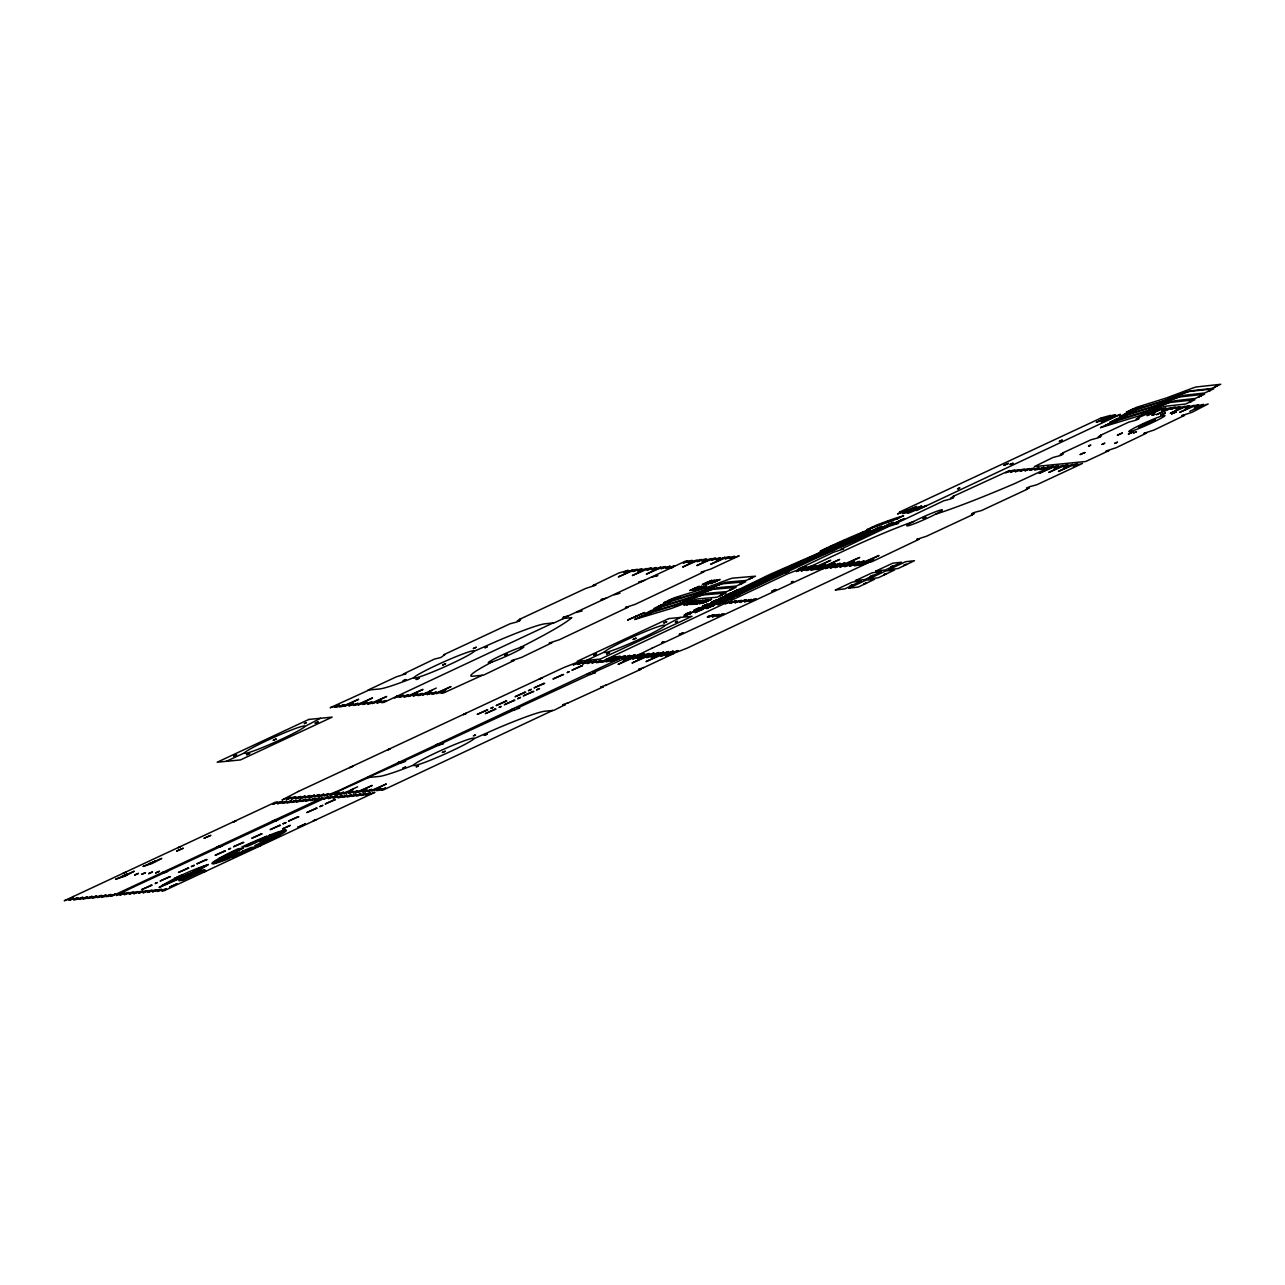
<?xml version="1.0" encoding="UTF-8"?>
<svg xmlns="http://www.w3.org/2000/svg" width="1285" height="1285" viewBox="0 0 1285 1285"><rect width="100%" height="100%" fill="white"/><g stroke="black" fill="none" stroke-linecap="round" stroke-linejoin="round"><path stroke-width="1.5" d="M304.834 726.459L304.127 725.977A33.137 2.425 -24.1 0 0 294.426 728.868L290.603 730.33A33.137 2.425 -24.1 0 0 277.191 735.903L272.436 738.024A33.137 2.425 -24.1 0 0 245.837 753.299A33.137 2.425 -24.1 0 0 290.362 734.972L294.217 733.012A33.137 2.425 -24.1 0 0 304.834 726.491L320.495 718.283M474.277 651.19L474.293 650.788A33.137 2.425 -24.1 0 0 463.869 653.599L460.046 655.061A33.137 2.425 -24.1 0 0 446.618 660.635L441.879 662.739A33.137 2.425 -24.1 0 0 415.264 678.03A33.137 2.425 -24.1 0 0 459.789 659.703L463.66 657.743A33.137 2.425 -24.1 0 0 474.277 651.222L497.118 641.087A68.731 5.028 -24.1 0 1 544.872 623.803L554.204 622.872L563.681 618.438M473.94 738.666L473.956 738.265A33.137 2.425 -24.1 0 0 463.532 741.076L459.709 742.537A33.137 2.425 -24.1 0 0 446.28 748.111L441.542 750.215A33.137 2.425 -24.1 0 0 414.926 765.507A33.137 2.425 -24.1 0 0 459.468 747.179L463.323 745.22A33.137 2.425 -24.1 0 0 473.94 738.698L496.781 728.563A68.731 5.028 -24.1 0 1 544.535 711.264L553.867 710.348L565.448 704.517L563.553 705.047M664.73 625.602L664.04 625.12A33.137 2.425 -24.1 0 0 654.338 628.028L650.499 629.473A33.137 2.425 -24.1 0 0 637.087 635.047L632.332 637.167A33.137 2.425 -24.1 0 0 605.733 652.443A33.137 2.425 -24.1 0 0 650.258 634.115L654.113 632.156A33.137 2.425 -24.1 0 0 664.73 625.634L680.408 617.426M755.018 582.972L750.344 585.028L755.018 582.972M507.447 654.129L504.652 655.398L507.479 654.145M633.152 639.448L635.963 638.179M635.979 638.195L633.28 639.448M710.043 615.756L707.264 617.009L710.091 615.772M714.926 615.29L712.083 616.527L713.384 616.093M1102.032 444.401L1104.843 443.148L1102.048 444.433M235.846 820.922L233.131 822.159L235.846 820.89M723.102 597.316L723.808 596.85L722.09 597.413M913.571 521.517L911.515 522.593A19.484 1.43 -24.1 0 0 907.114 525.918L907.869 525.822A19.484 1.43 -24.1 0 0 933.263 515.365L937.632 513.117A19.484 1.43 -24.1 0 0 937.664 510.98A19.484 1.43 -24.1 0 0 913.571 521.517A72.924 5.333 -24.1 0 0 847.843 549.064L806.595 568.323L815.991 565.705L811.413 567.841L813.823 567.601L830.704 560.292L816.232 567.36L825.629 564.741L821.051 566.878L823.46 566.637L839.603 559.409L825.869 566.412L832.873 564.019L835.282 563.778L830.688 565.93L840.101 563.312L835.507 565.448L837.932 565.207L844.92 562.83L840.342 564.966L842.751 564.725L859.729 557.417L845.161 564.484L854.557 561.866L849.979 564.003L852.389 563.762L859.376 561.384L854.798 563.521L857.207 563.296L864.211 560.902L859.617 563.055L862.026 562.814L879.02 555.489L864.436 562.573L873.848 559.955L869.27 562.091L871.632 561.85L919.417 539.122L916.687 539.395L926.646 536.182L972.472 514.787L971.315 514.899L974.432 513.438L971.733 513.711L974.672 512.346L981.644 510.498L1027.486 489.103L1026.313 489.216L1029.43 487.77L1026.715 488.043L1029.638 486.662L1036.658 484.83L1082.5 463.435L1073.12 466.037L1077.713 463.901L1075.304 464.142L1058.406 471.45L1072.895 464.383L1063.482 467.001L1068.076 464.865L1065.65 465.106L1048.769 472.414L1063.241 465.347L1053.845 467.965L1058.422 465.829L1056.013 466.053L1039.131 473.362L1053.604 466.294L1051.194 466.535L1014.524 483.658A134.138 9.83 -24.1 0 1 935.576 514.193M780.075 572.516L695.024 612.688L775.674 573.19A14.89 1.092 -24.1 0 1 782.854 569.833L882.008 526.352L800.025 563.055A33.908 2.49 -24.1 0 0 786.725 569.207L781.633 571.729M686.335 613.861L684.182 615.001L686.286 614.246M688.648 613.202L690.8 612.062L688.712 612.816M703.843 605.701L702.702 606.44L704.357 605.845M706.156 605.026L706.702 604.464M712.645 601.733C708.613 604.271 722.25 597.67 714.444 600.914M714.958 601.075L715.488 600.497M734.699 591.228L732.546 592.369L734.651 591.614M722.604 597.573L724.756 596.433L722.652 597.188M737.012 590.57L739.164 589.429L737.076 590.184M711.055 582.137L707.874 583.968L720.098 579.423L710.669 583.679L713.85 581.832M711.28 581.944L714.476 580.097L705.031 584.354L717.303 579.728L714.123 581.559M700.55 588.161L697.37 590.008L706.798 585.751L694.816 590.265L704.244 586.024L701.064 587.855M692.599 602.649L695.795 600.818L686.351 605.074L698.43 600.545L695.233 602.376M692.181 602.954C681.452 608.753 708.517 596.288 697.787 602.119M694.735 602.697L691.539 604.528L703.329 600.191L693.884 604.448L697.08 602.601M705.61 601.38L708.806 599.533L699.361 603.789L711.601 599.244L702.156 603.484L705.353 601.653M125.416 875.342L126.54 874.507M685.885 613.989L689.868 612.479L688.085 613.475M696.454 609.09L694.671 610.086L696.406 609.524M704.421 605.428C696.149 609.508 713.095 602.167 706.204 604.641M713.223 601.46L710.493 602.874L712.597 602.119M719.825 598.36L721.495 597.589M727.631 594.457L725.848 595.437L727.005 595.116M734.249 591.357L735.277 590.955M720.869 597.959L718.235 599.404L720.242 598.617M728.788 594.329L729.912 593.493M723.07 597.429L720.548 598.585M736.45 590.843L737.478 590.425M369.084 689.997L330.181 707.73L339.433 705.128L334.855 707.264L337.184 707.023L344.091 704.662L339.513 706.798L341.842 706.573L358.692 699.265L344.171 706.332L351.094 703.971L353.423 703.73L348.845 705.867L358.097 703.264L353.504 705.401L355.849 705.176L372.538 697.948L358.178 704.951L365.085 702.574L367.43 702.333L362.836 704.485L372.088 701.883L367.51 704.019L369.839 703.778L386.689 696.486L372.168 703.554L379.091 701.176L381.42 700.951L376.842 703.088L386.094 700.486L381.5 702.622L383.829 702.397L553.032 622.984M226.385 761.314L244.503 752.865M482.373 675.251L443.47 692.984L441.14 693.209L445.718 691.073L436.466 693.675L450.987 686.608L434.137 693.916L431.808 694.141L436.386 692.005L427.134 694.607L431.712 692.47L429.383 692.695L422.476 695.073L426.267 693.017M586.297 660.458L604.4 652.009M862.813 532.456L861.592 533.098L863.183 532.295M863.183 532.536L864.403 531.845L863.552 532.135M897.364 518.578C893.589 520.602 901.556 516.602 897.733 518.658M368.747 777.473L329.843 795.206L339.095 792.604L334.518 794.74L336.847 794.499L343.77 792.138L339.176 794.275L341.505 794.034L353.134 789.183M552.711 710.46L383.508 789.873L381.163 790.098L385.757 787.962L378.834 790.323L376.505 790.564L381.083 788.428L371.831 791.03L386.351 783.962L369.502 791.255L367.173 791.496L371.75 789.343L364.844 791.721L362.515 791.962L367.092 789.809L357.84 792.411L372.2 785.424L355.511 792.652L353.182 792.877L357.76 790.741L348.508 793.343L353.102 791.207L350.757 791.432L343.85 793.809L347.641 791.753M792.074 581.768C789.215 583.326 795.303 580.242 792.315 581.864M1209.137 390.769C1205.266 392.792 1213.297 388.841 1209.346 390.913M1190.135 401.771C1186.167 403.875 1194.327 399.812 1190.344 401.916M877.302 528.312C873.382 530.368 881.494 526.368 877.478 528.488M811.895 568.998C807.976 571.038 816.087 567.054 812.056 569.159M486.067 647.174C481.891 649.327 490.292 645.231 486.035 647.431M712.597 581.703C708.18 584.016 717.094 579.599 712.565 581.993M958.755 488.3C954.482 490.501 963.011 486.34 958.722 488.557M735.036 590.971L736.755 590.217M686.672 613.62L688.391 612.849M704.18 605.444L705.899 604.689M712.982 601.476L715.488 600.4M735.823 591.212L736.674 590.811M688.31 613.443L686.592 614.214M697 609.347L700.357 607.564L697.691 608.56M704.967 605.669L705.818 605.283M714.621 601.316L712.902 602.087M721.415 598.216L722.266 597.814M491.994 707.601C487.706 709.818 496.251 705.642 491.962 707.874M124.806 875.711C134.009 871.391 119.103 877.382 124.195 875.888M1089.648 445.461C1085.488 447.63 1093.872 443.518 1089.616 445.734M1146.718 423.488C1142.542 425.656 1150.942 421.544 1146.686 423.761M417.175 766.294C421.753 764.527 412.919 768.157 417.448 766.422M721.415 594.987C725.864 593.268 717.126 596.866 721.576 595.164M693.723 602.537C698.157 600.866 689.322 604.432 693.691 602.81M696.277 602.263C700.759 600.593 691.812 604.207 696.245 602.537M305.348 723.053C309.54 721.495 301.22 724.836 305.316 723.327M887.453 521.598C891.597 520.072 883.229 523.413 887.373 521.887M838.527 542.913C842.591 541.419 834.479 544.631 838.43 543.202M735.887 590.682L737.558 589.895M734.956 591.582L735.823 591.116M721.479 597.686L722.347 597.22M727.31 595.067L731.518 592.931L728.852 593.911M697.932 608.367L693.739 610.503L695.827 609.749M705.031 605.139L706.686 604.368M696.149 609.716L699.409 607.998L698.253 608.319M676.536 621.587C680.713 620.029 672.344 623.386 676.488 621.844M802.354 569.898C806.546 568.339 798.21 571.697 802.322 570.171M568.243 672.023C572.419 670.449 564.099 673.806 568.195 672.28M500.154 706.798C504.346 705.224 496.01 708.581 500.122 707.055M179.45 847.072C183.61 845.498 175.226 848.903 179.418 847.329M124.806 875.631L121.529 876.868L126.524 874.41M474.454 735.261C478.646 733.703 470.31 737.044 474.422 735.518M229.613 848.678C233.758 847.12 225.453 850.493 229.581 848.951M156.256 882.923C160.448 881.365 152.112 884.706 156.224 883.181M678.705 597.188C682.769 595.678 674.561 598.971 678.56 597.493M668.875 602.793C672.954 601.3 664.747 604.576 668.746 603.099M1136.904 408.004C1141.016 406.478 1132.76 409.754 1136.791 408.293M664.538 604.191C668.618 602.697 660.313 605.974 664.377 604.496M650.692 611.066C654.707 609.588 646.516 612.865 650.499 611.387M654.916 609.733C658.964 608.239 650.74 611.532 654.756 610.054M690.029 613.845C686.013 615.306 694.237 612.046 690.206 613.507M388.937 749.524C385.275 750.809 393.017 747.806 389.194 749.171M713.625 615.74L714.878 615.274M729.896 593.397L724.901 595.854L727.567 594.875M734.169 591.903L735.213 591.373M719.761 598.906L720.805 598.392M685.804 614.535L686.849 614.021M696.615 596.85L681.227 602.842L644.395 614.005L654.611 609.026L683.732 600.047L709.657 590.345M698.157 596.272L702.252 594.81A33.908 2.49 -24.1 0 1 708.308 593.204L726.716 591.598L736.048 587.357L713.352 589.285A14.89 1.092 -24.1 0 0 709.673 590.345M719.279 584.803L693.37 594.489L664.249 603.468L654.033 608.447L690.848 597.284L711.89 589.269A33.908 2.49 -24.1 0 1 717.929 587.647L736.353 586.04L745.669 581.8L722.973 583.727A14.89 1.092 -24.1 0 0 719.311 584.787M520.056 647.576L518.16 648.25A19.484 1.43 -24.1 0 0 494.002 658.98A19.484 1.43 -24.1 0 0 492.075 661.952A72.924 5.333 -24.1 0 0 473.041 676.183L483.546 675.139L514.064 660.458L511.334 660.731L521.437 657.454L551.956 642.773L549.225 643.046L559.328 639.753L628.14 607.211L625.409 607.484L635.111 604.384L703.923 571.841L701.192 572.114L710.894 569.014L739.164 555.811L732.257 558.188L729.912 558.413L734.506 556.276L725.254 558.879L729.832 556.742L727.503 556.967L710.653 564.276L725.174 557.208L718.251 559.569L715.922 559.81L720.5 557.674L711.247 560.276L715.841 558.14L713.512 558.365L696.807 565.593L711.167 558.589L701.915 561.192L706.509 559.055L704.18 559.296L697.257 561.657L701.835 559.521L699.506 559.762L682.656 567.054L697.177 559.987L687.925 562.589L692.503 560.453L690.173 560.678L683.267 563.055L687.844 560.919L685.515 561.143L562.509 618.567L571.841 617.635A134.138 9.83 -24.1 0 1 520.056 647.576L521.582 647.11A19.484 1.43 -24.1 0 1 512.201 653.503L509.519 654.756A19.484 1.43 -24.1 0 1 493.97 661.293L492.075 661.952M1199.74 406.429L1198.921 406.51L1203.499 404.373L1194.263 406.976L1198.841 404.839L1196.512 405.064L1179.662 412.373L1194.167 405.305L1184.931 407.907L1189.508 405.755L1187.179 405.996L1170.298 413.304L1184.85 406.221L1175.598 408.823L1180.176 406.686L1177.847 406.927L1170.924 409.289L1175.518 407.152L1173.173 407.393L1156.355 414.686L1170.844 407.618L1161.592 410.22L1166.186 408.084L1163.841 408.309L1147.007 415.617L1161.512 408.55L1159.182 408.775L1138.205 417.705L1139.377 417.593L1136.101 419.119L1138.831 418.846L1135.908 420.211L1128.728 422.139L1100.313 435.406L1101.486 435.278L1098.209 436.804L1100.94 436.531L1098 437.912L1090.836 439.823L1062.422 453.091L1063.594 452.979L1060.318 454.504L1063.048 454.231L1060.109 455.597L1052.945 457.508L1034.409 466.6L1085.729 461.492L1108.746 450.746L1106.016 451.019L1116.071 447.758L1146.638 433.061L1143.907 433.334L1153.962 430.057L1184.529 415.376L1181.798 415.633L1191.87 412.373L1208.173 403.908L1194.231 408.999M1196.785 408.068L1189.733 411.361M1046.616 468.688L1044.207 468.913L1048.785 466.776L1041.782 469.153L1039.372 469.394L1043.966 467.258L1036.963 469.635L1034.553 469.876L1039.147 467.74L1029.735 470.358L1034.313 468.222L1031.903 468.463L1024.916 470.84L1029.494 468.704L1027.084 468.929L1020.097 471.322L1024.675 469.17L1022.266 469.411L1015.279 471.788L1019.856 469.651L1017.447 469.892L1010.46 472.27L1015.038 470.133L1012.628 470.374L1005.625 472.751L1010.219 470.615L1009.014 470.728L952.844 496.524L954 496.412L950.884 497.857L953.615 497.6L950.675 498.965L943.672 500.813L895.886 523.541L898.601 523.268L888.658 526.481L840.872 549.225L843.603 548.952L833.66 552.164L798.146 569.159L803.944 566.894L806.354 566.653L801.76 568.805L811.172 566.187M672.617 567.585L670.288 567.825L674.866 565.689L667.959 568.05L665.63 568.291L670.208 566.155L660.956 568.757L665.534 566.605L663.205 566.846L646.355 574.138L660.875 567.071L653.953 569.448L651.624 569.673L656.217 567.536L646.965 570.138L651.543 568.002L649.214 568.243L632.365 575.535L646.885 568.468L637.633 571.07L642.211 568.934L639.882 569.159L632.959 571.536L637.553 569.4L635.208 569.624L618.358 576.933L632.879 569.865L625.972 572.227L623.627 572.467L628.22 570.315L618.968 572.933L593.124 585.414L595.854 585.141L585.815 588.401L519.493 619.354L520.666 619.241L517.341 620.784L520.072 620.526L517.132 621.892L510.016 623.787L443.711 654.74L444.883 654.611L440.964 657.454L434.234 659.157L403.265 674.047L405.996 673.774L396.342 676.842L367.928 690.109L378.416 689.065A79.509 5.831 -24.1 0 0 387.909 686.961L390.817 686.062A79.509 5.831 -24.1 0 0 413.931 677.597M655.141 575.744L657.872 575.487L652.202 577.126M644.508 580.29L638.838 581.928L641.568 581.655M822.946 568.837L820.537 569.062L825.115 566.926L818.127 569.303L815.718 569.544L820.296 567.408L813.309 569.785L810.883 570.026L815.477 567.89L806.064 570.508L810.658 568.372L808.249 568.612L801.246 570.99L805.84 568.853L803.414 569.078L796.427 571.472L801.005 569.319L798.595 569.56L787.062 574.074L606.07 659.43L613.073 657.053L615.483 656.812L610.905 658.948L617.892 656.571L620.302 656.33L615.724 658.466L625.12 655.848L620.543 658L622.952 657.759L629.939 655.382L625.361 657.518L627.771 657.277L634.774 654.9L630.18 657.037L632.589 656.796L639.593 654.418M617.25 593.445L619.98 593.172L614.31 594.81M606.6 597.975L600.946 599.613L603.677 599.34M579.358 611.13L582.089 610.857L576.419 612.495M568.709 615.66L563.055 617.314L565.785 617.041M436.241 688.085L429.174 691.378M594.698 672.344L592.803 672.89L625.554 658.032L627.883 657.791L623.305 659.944L632.541 657.326L618.037 664.393L634.886 657.101L637.215 656.876L632.622 659.012L639.544 656.635L641.874 656.41L637.296 658.546L646.548 655.944L632.027 663.012L648.877 655.703L651.206 655.478L646.628 657.615L655.88 655.013L651.286 657.149L653.631 656.924L660.538 654.547L646.018 661.614L662.867 654.322L665.212 654.081L660.618 656.233L669.87 653.615L665.293 655.768L667.622 655.527L674.545 653.165L643.239 667.863M643.737 667.461L638.5 669.405L639.834 669.276M594.2 672.746L595.517 672.617L590.297 674.561M590.795 674.159L517.004 708.26L518.899 707.73M431.76 690.447L420.131 695.297L417.802 695.538L422.396 693.402L413.144 696.004L417.721 693.868L415.392 694.093L408.469 696.47L422.99 689.402L406.14 696.695L403.811 696.92L408.389 694.783L399.137 697.386L403.731 695.249L401.386 695.49L394.479 697.851L399.057 695.715L396.728 695.94M639.336 669.678L641.231 669.132L605.347 685.548M605.829 685.146L600.609 687.089L601.942 686.961M601.444 687.363L603.34 686.816L567.44 703.232M567.938 702.831L562.718 704.774L564.051 704.646M518.401 708.131L519.734 707.987L514.514 709.946M515.012 709.545L440.835 743.822L442.731 743.276M442.233 743.694L443.55 743.549L438.33 745.509M438.827 745.107L402.928 761.507L404.823 760.977M404.341 761.379L405.658 761.25L400.438 763.194M400.936 762.792L367.59 777.586L378.079 776.542A79.509 5.831 -24.1 0 0 387.572 774.437L390.479 773.522A79.509 5.831 -24.1 0 0 413.609 765.073M357.615 786.822L350.548 790.114M830.753 546.543L833.58 545.29L830.865 546.462M876.466 525.87L879.293 524.617L876.466 525.87M835.379 589.992L844.952 588.851L861.191 581.061L852.357 582.073L835.379 589.992M848.839 588.161L858.428 587.02L874.651 579.23L865.817 580.242L848.839 588.161M855.376 580.627L864.95 579.487L881.189 571.713L872.338 572.725L855.376 580.627M868.772 578.876L878.362 577.736L894.585 569.962L885.751 570.974L868.772 578.876M875.728 571.134L885.301 569.994L901.54 562.204L892.689 563.215L875.728 571.134M888.658 569.64L898.231 568.5L914.47 560.71L905.62 561.722L888.658 569.64M246.8 754.745L249.627 753.508L246.8 754.745M416.244 679.476L419.055 678.239L416.244 679.476M606.713 653.904L609.524 652.651L606.713 653.904M161.974 885.751L178.84 878.314L161.974 885.751M627.674 620.012L644.54 612.576L627.674 620.012M771.996 591.164L775.738 589.526L771.996 591.164M1142.333 413.882L1147.023 411.81L1142.333 413.882M1151.954 408.341L1156.645 406.269L1151.954 408.341M1161.335 402.88L1166.009 400.824L1161.335 402.88M1168.177 398.398L1172.852 396.342L1168.177 398.398M1198.471 396.904L1201.282 395.668L1198.471 396.904M1214.678 386.962L1217.489 385.725L1214.791 386.881M1100.57 427.616L1138.333 416.115L1159.632 407.939A33.908 2.49 -24.1 0 1 1165.88 406.221L1185.605 404.004L1194.905 399.763L1170.587 402.43A14.89 1.092 -24.1 0 0 1166.812 403.554L1140.518 413.465L1110.609 422.829L1100.57 427.616M1110.192 422.074L1147.955 410.558L1169.254 402.398A33.908 2.49 -24.1 0 1 1175.518 400.679L1195.243 398.462L1204.543 394.222L1180.224 396.888A14.89 1.092 -24.1 0 0 1176.434 398.013L1150.139 407.923L1120.231 417.288L1110.192 422.074M1119.572 416.613L1157.335 405.112L1178.634 396.937A33.908 2.49 -24.1 0 1 1184.882 395.218L1204.607 393.001L1213.907 388.761L1189.589 391.443A14.89 1.092 -24.1 0 0 1185.814 392.551L1159.504 402.462L1129.611 411.842L1119.572 416.613M1126.399 412.132L1164.178 400.631L1185.461 392.471A33.908 2.49 -24.1 0 1 1191.725 390.736L1211.45 388.52L1220.75 384.279L1196.431 386.962A14.89 1.092 -24.1 0 0 1192.657 388.086L1166.346 397.997L1136.438 407.361L1126.399 412.132M689.9 590.49L699.265 586.378L689.9 590.49M684.086 605.01L693.45 600.898L684.086 605.01M692.246 590.409L701.61 586.297L692.246 590.409M702.477 584.482L711.842 580.37L702.477 584.482M696.598 604.03L705.963 599.918L696.598 604.03M675.444 606.215L680.118 604.159L675.444 606.215M685.323 600.577L689.997 598.521L685.323 600.577M694.944 595.019L699.618 592.963L694.944 595.019M704.758 589.413L709.432 587.357L704.758 589.413M729.976 590.024L732.787 588.803L729.976 590.024M739.614 584.466L742.409 583.245L739.726 584.386M749.428 578.86L752.239 577.64L749.54 578.78M761.539 581.157L766.229 579.101L761.555 581.141M773.072 577.174L777.762 575.118L773.088 577.174M784.284 573.351L788.974 571.295L784.3 573.351M864.837 532.793L867.632 531.572L864.837 532.793M887.533 525.019L890.328 523.782L887.533 525.019M898.745 521.196L901.54 519.959L898.745 521.196M349.777 767.627L352.588 766.39L349.777 767.627M463.467 714.556L466.262 713.336L463.467 714.556M517.694 698.671L520.505 697.45L517.694 698.671M536.648 689.836L539.443 688.599L536.648 689.836M634.645 619.45L671.348 608.48L692.39 600.464A33.908 2.49 -24.1 0 1 698.43 598.842L716.837 597.236L726.17 592.995L703.473 594.923A14.89 1.092 -24.1 0 0 699.795 595.983L673.854 605.685L644.749 614.664L634.645 619.45M663.96 602.649L700.678 591.678L721.704 583.663A33.908 2.49 -24.1 0 1 727.744 582.041L746.167 580.434L755.484 576.194L732.787 578.121A14.89 1.092 -24.1 0 0 729.125 579.182L703.184 588.883L674.063 597.862L663.96 602.649M683.973 616.302L775.562 573.014A33.908 2.49 -24.1 0 1 788.861 566.862L870.844 530.159L771.691 573.64A14.89 1.092 -24.1 0 0 764.511 576.997L683.973 616.302M706.67 608.512L798.258 565.223A33.908 2.49 -24.1 0 1 811.558 559.071L893.541 522.385L794.387 565.85A14.89 1.092 -24.1 0 0 787.207 569.207L706.67 608.512M717.881 604.689L809.47 561.4A33.908 2.49 -24.1 0 1 822.769 555.265L904.752 518.562L805.599 562.027A14.89 1.092 -24.1 0 0 798.419 565.384L717.881 604.689M820.232 568.709L823.042 567.488L820.232 568.709M164.721 872.611L167.532 871.375L164.721 872.611M1117.436 435.165L1122.287 433.045L1117.436 435.165M180.446 877.623L194.421 871.551L180.446 877.623M192.911 871.262L206.901 865.174L192.911 871.262M214.82 861.657L228.81 855.569L214.82 861.657M220.233 861.111L234.223 855.039L220.233 861.111M225.405 855.36L239.395 849.273L225.405 855.36M237.87 854.204L251.844 848.116L237.87 854.204M246.768 845.45L260.759 839.362L246.768 845.45M259.795 843.972L273.785 837.884L259.795 843.972M264.951 838.302L278.925 832.214L264.951 838.302M271.023 837.354L285.013 831.266L271.023 837.354M679.379 634.388L683.09 632.782L679.379 634.388M168.977 882.731L171.772 881.526L169.122 882.634M634.678 616.993L637.472 615.788L634.678 616.993M208.363 864.532L200.926 869.126L160.047 887.18A13.476 0.98 -24.1 0 1 159.083 887.357C173.427 878.41 191.69 869.865 208.363 864.532M820.28 551.201L832.102 546.494A53.938 3.951 -24.1 0 1 856.485 535.733L869.094 529.709L863.729 531.637A74.723 5.477 -24.1 0 0 824.649 548.888L820.28 551.201M866.7 529.805L873.607 527.525A53.938 3.951 -24.1 0 1 890.136 521.742L903.644 515.831L902.391 516.136A74.723 5.477 -24.1 0 0 875.728 525.469L866.7 529.805M693.081 589.124L696.052 587.839L693.081 589.124M695.426 589.028L698.398 587.743L695.426 589.028M698.076 588.755L701.048 587.47L698.076 588.755M700.63 588.482L703.602 587.213L700.63 588.482M705.658 583.117L708.629 581.832L705.818 583.005M687.266 603.645L690.238 602.36L687.266 603.645M708.292 582.844L711.264 581.559L708.292 582.844M689.611 603.564L692.583 602.279L689.772 603.452M713.93 582.153L716.901 580.868L713.93 582.153M697.145 602.922L700.116 601.637L697.145 602.922M699.795 602.649L702.766 601.364L699.795 602.649M702.622 602.279L705.593 600.995L702.622 602.279M705.417 601.974L708.388 600.689L705.417 601.974M115.73 879.229L124.725 876.29L134.299 871.214L115.73 879.229M233.79 756.014L236.569 754.825L233.79 756.014M123.055 873.447L125.85 872.242L123.055 873.447M134.7 875.005L138.411 873.398L134.7 875.005M143.245 866.395L152.224 863.456L161.798 858.38L143.245 866.395M150.072 863.52L154.714 861.512L150.072 863.52M141.687 874.314L145.398 872.708L141.687 874.314M148.674 873.623L152.385 872.017L148.674 873.623M155.678 872.917L159.388 871.326L155.678 872.917M176.655 851.072L183.161 848.261L176.655 851.072M161.717 872.981L164.496 871.776L161.717 872.981M204.17 838.222L210.66 835.427L204.17 838.222M315.243 723.15L318.021 721.945L315.243 723.15M191.433 866.556L194.212 865.351L191.433 866.556M216.715 847.297L219.51 846.092L216.715 847.297M219.751 846.911L222.53 845.707L219.751 846.911M203.399 872.113L206.178 870.909L203.399 872.113M403.233 680.745L406.012 679.556L403.233 680.745M271.729 821.629L274.508 820.424L271.729 821.629M274.765 821.243L277.544 820.039L274.765 821.243M258.413 846.446L261.192 845.241L258.413 846.446M283.086 823.781L285.864 822.577L283.086 823.781M319.917 806.595L322.696 805.39L319.917 806.595M473.41 648.491L476.189 647.287L473.41 648.491M313.411 820.762L316.19 819.557L313.411 820.762M397.627 762.856L400.422 761.652L397.627 762.856M402.896 768.221L405.674 767.016L403.04 768.125M435.519 745.172L438.313 743.967L435.519 745.172M484.349 735.341L487.127 734.137L484.349 735.341M528.504 690.623L531.283 689.419L528.504 690.623M511.318 709.786L514.096 708.581L511.462 709.689M593.686 655.173L596.481 653.969L593.686 655.173M587.1 674.416L589.879 673.212L587.1 674.416M613.025 658.338L615.82 657.133L613.025 658.338M622.679 657.374L625.458 656.169L622.679 657.374M632.316 656.426L635.095 655.221L632.316 656.426M663.879 622.904L666.658 621.699L663.879 622.904M661.775 642.628L664.008 641.681L661.775 642.628M716.966 616.013L719.745 614.808L716.966 616.013M729.639 602.954L732.434 601.765L729.639 602.954M739.405 601.99L742.184 600.786L739.55 601.894M749.043 601.027L751.837 599.822L749.187 600.93M850.365 585.832L853.144 584.627L850.365 585.832M923.192 518.449L925.987 517.229L923.208 518.433M870.363 576.483L873.141 575.278L870.491 576.515M863.825 584L866.62 582.796L863.825 584M890.714 566.974L893.493 565.769L890.714 566.974M883.759 574.716L886.554 573.528L883.903 574.636M903.644 565.48L906.423 564.276L903.789 565.384M1003.794 465.411L1008.436 463.403L1003.794 465.411M1059.402 441.349L1062.181 440.145L1059.402 441.349M1080.219 454.537L1084.861 452.529L1080.219 454.537M1114.609 443.421L1117.388 442.217L1114.609 443.421M1133.675 432.868L1136.47 431.664L1133.675 432.868M1152.179 415.36L1154.974 414.155L1152.179 415.36M1138.478 427.054L1155.183 419.842L1138.478 427.054M1128.439 434.057L1133.258 431.969L1128.439 434.057M1114.111 422.749L1116.89 421.544L1114.111 422.749M1123.749 417.191L1126.527 416.003L1123.749 417.191M1133.113 411.746L1135.892 410.541L1133.113 411.746M1139.956 407.265L1142.734 406.076L1140.1 407.168M824.841 549.273L827.62 548.085L824.841 549.273M843.378 540.84L846.156 539.636L843.378 540.84M871.262 527.878L874.041 526.689L871.262 527.878M881.574 523.927L884.337 522.722L881.719 523.83M1109.662 424.178L1112.424 422.99L1109.662 424.178M1119.283 418.637L1122.062 417.448L1119.444 418.541M1128.664 413.192L1131.426 412.003L1128.664 413.192M149.188 863.889L155.646 861.111L149.188 863.889M647.961 614.712L650.724 613.523L647.961 614.712M657.84 609.074L660.602 607.885L657.84 609.074M703.024 607.452L705.786 606.263L703.024 607.452M714.187 603.645L716.95 602.456L714.187 603.645M725.72 599.677L728.483 598.489L725.72 599.677M736.931 595.854L739.694 594.666L736.931 595.854M1105.309 425.576L1108.088 424.387L1105.309 425.576M1114.946 420.018L1117.709 418.846L1114.946 420.018M1124.311 414.573L1127.09 413.385L1124.311 414.573M1131.153 410.092L1133.916 408.903L1131.153 410.092M185.088 875.647L189.698 873.671L185.088 875.647M197.553 869.286L202.163 867.311L197.553 869.286M219.462 859.681L224.072 857.705L219.462 859.681M230.047 853.385L234.657 851.409L230.047 853.385M224.875 859.135L229.485 857.159L224.875 859.135M251.41 843.474L256.02 841.498L251.41 843.474M242.512 852.228L247.122 850.252L242.512 852.228M269.593 836.31L274.203 834.334L269.593 836.31M264.437 841.98L269.047 840.005L264.437 841.98M275.665 835.362L280.275 833.387L275.665 835.362M643.608 616.093L646.371 614.921L643.608 616.093M672.922 599.292L675.685 598.119L672.922 599.292M695.924 610.841L698.687 609.652L695.924 610.841M707.087 607.034L709.85 605.845L707.248 606.938M718.62 603.05L721.383 601.878L718.62 603.05M729.832 599.228L732.595 598.055L729.832 599.228M639.368 617.426L642.131 616.254L639.368 617.426M658.884 606.231L661.647 605.058L659.044 606.135M668.698 600.625L671.461 599.436L668.698 600.625M699.939 610.423L702.702 609.251L699.939 610.423M711.472 606.44L714.235 605.267L711.472 606.44M722.684 602.633L725.447 601.444L722.684 602.633M273.32 740.224L276.082 739.052L273.32 740.224M442.763 664.955L445.526 663.783L442.763 664.955M442.425 752.432L445.188 751.259L442.425 752.432M539.298 679.139L542.061 677.982L539.298 679.139M174.615 878.394L182.165 875.037L174.615 878.394M169.668 887.1L177.201 883.711L169.668 887.1M282.7 828.809L290.217 825.42L282.7 828.809M297.767 827.299L305.316 823.958L297.767 827.299M1010.187 464.447L1012.917 463.291L1010.187 464.447M1171.599 413.882L1176.337 411.891L1171.599 413.882M1160.644 414.959L1165.366 412.983L1160.644 414.959M239.508 852.308L228.425 858.862A40.751 2.988 -24.1 0 1 213.583 863.713L234.545 853.931A17.155 1.253 -24.1 0 0 239.492 852.308M266.509 836.326L255.426 842.88A17.155 1.253 -24.1 0 0 247.234 846.413L241.933 846.927A40.751 2.988 -24.1 0 1 266.509 836.326M242.865 850.991L231.782 857.545A40.751 2.988 -24.1 0 0 256.357 846.943L251.057 847.457A17.155 1.253 -24.1 0 1 242.865 850.991M269.866 835.009L258.799 841.563A17.155 1.253 -24.1 0 1 263.746 839.94L284.708 830.158A40.751 2.988 -24.1 0 0 269.866 835.009M1142.751 423.825L1138.333 425.945A19.789 1.446 -24.1 0 0 1129.274 431.728L1130.928 431.375A19.789 1.446 -24.1 0 0 1150.974 423.263L1155.392 421.159A19.789 1.446 -24.1 0 0 1164.451 415.36L1162.796 415.714A19.789 1.446 -24.1 0 0 1142.751 423.825M308.834 719.439L217.165 762.23L240.488 759.917L332.173 717.126L308.834 719.439M73.422 896.48L64.25 900.753L71.173 898.376L73.502 898.151L68.908 900.287L78.16 897.685L73.582 899.821L75.911 899.596L82.834 897.219L78.24 899.355L80.586 899.131L87.492 896.753L82.915 898.89L85.244 898.665L92.167 896.288L87.573 898.44L89.918 898.199L96.825 895.822L92.247 897.974L94.576 897.733L101.499 895.372L96.905 897.508L99.25 897.267L106.157 894.906L101.579 897.042L103.908 896.818L110.831 894.44L106.237 896.577L108.566 896.352L115.489 893.974L110.912 896.111L112.068 895.998L322.937 797.567L317.186 799.832L314.841 800.057L319.435 797.921L312.512 800.298L310.183 800.523L314.761 798.387L307.854 800.748L305.509 800.989L310.103 798.852L303.18 801.214L300.851 801.454L305.428 799.318L298.522 801.679L296.192 801.92L300.77 799.768L293.847 802.145L291.518 802.386L296.096 800.234L289.189 802.611L286.86 802.836L291.438 800.7L284.515 803.077L282.186 803.302L286.78 801.165L277.528 803.767L282.106 801.631L279.777 801.856L272.854 804.233L277.448 802.097L275.102 802.322L73.422 896.48M298.489 791.415L282.025 799.961L288.948 797.583L291.277 797.359L286.683 799.495L293.606 797.118L295.935 796.893L291.358 799.029L300.61 796.427L296.016 798.563L298.361 798.338L305.268 795.961L300.69 798.097L303.019 797.873L309.942 795.495L305.348 797.632L307.693 797.407L314.6 795.029L310.022 797.166L312.351 796.941L319.274 794.564L314.68 796.716L317.01 796.475L323.932 794.098L319.355 796.25L321.684 796.009L328.607 793.648L324.013 795.784L326.342 795.543L338.003 790.966L619.723 658.611L612.8 660.972L610.471 661.213L615.049 659.077L608.142 661.438L605.797 661.679L610.391 659.542L603.468 661.904L601.139 662.144L605.717 659.992L598.81 662.369L596.465 662.61L601.059 660.458L591.807 663.06L596.385 660.924L594.055 661.165L587.133 663.526L591.726 661.389L589.397 661.63L582.474 663.992L587.052 661.855L584.723 662.08L577.8 664.457L582.394 662.321L580.065 662.546L573.142 664.923L577.72 662.787L575.391 663.012L563.746 667.59L298.489 791.415M668.746 618.583L577.061 661.373L600.384 659.06L692.069 616.27L668.746 618.583M1101.213 417.946L899.516 512.089L902.134 511.832L897.54 513.968L916.847 506.435L902.359 513.486L904.768 513.261L921.666 505.953L907.178 513.02L909.603 512.779L926.501 505.471L915.771 510.482L916.59 510.402L1120.456 414.348L1101.149 421.898L1115.637 414.83L1113.228 415.071L1096.33 422.363L1110.818 415.312L1101.213 417.946M486.662 710.011L477.185 714.428L487.818 709.898L486.662 710.011M505.599 701.16L496.122 705.577L506.772 701.048L505.599 701.16M524.553 692.326L515.076 696.743L525.71 692.197L524.553 692.326M543.491 683.475L534.03 687.893L544.663 683.363L543.491 683.475M562.445 674.625L552.968 679.058L563.601 674.513L562.445 674.625M581.382 665.791L571.921 670.208L582.555 665.678L581.382 665.791M494.821 709.191L485.345 713.625L495.994 709.079L494.821 709.191M513.759 700.357L504.298 704.774L514.932 700.229L513.759 700.357M532.713 691.507L523.236 695.924L533.885 691.394L532.713 691.507M729.8 601.669L725.222 603.805L732.209 601.428L729.8 601.669M734.618 601.187L730.041 603.324L737.028 600.946L734.618 601.187M739.453 600.705L734.859 602.842L741.863 600.464L739.453 600.705M712.179 615.21L707.601 617.346L714.588 614.969L712.179 615.21M744.272 600.223L739.678 602.36L746.681 599.983L744.272 600.223M133.447 887.052L116.276 895.5L122.027 893.236L124.356 893.011L119.778 895.147L126.685 892.77L129.014 892.545L124.436 894.681L131.359 892.304L133.688 892.079L129.094 894.215L136.017 891.854L138.346 891.613L133.768 893.75L140.691 891.388L143.02 891.147L138.427 893.284L145.35 890.923L147.679 890.682L143.101 892.834L150.008 890.457L152.353 890.232L147.759 892.368L154.682 889.991L157.011 889.766L152.433 891.902L159.34 889.525L161.685 889.3L157.091 891.437L166.343 888.835L161.765 890.971L164.094 890.746L374.947 792.315L368.04 794.692L365.711 794.917L370.289 792.781L363.366 795.158L361.037 795.383L365.615 793.247L358.708 795.608L356.379 795.849L360.957 793.712L354.034 796.074L351.704 796.314L356.282 794.178L349.375 796.539L347.046 796.78L351.624 794.628L344.701 797.005L342.372 797.23L346.966 795.094L340.043 797.471L337.714 797.696L342.292 795.56L333.04 798.162L337.634 796.025L335.289 796.25L328.382 798.627L332.96 796.491L330.63 796.716L323.708 799.093L328.301 796.957L327.129 797.069L133.447 887.052M716.998 614.728L712.42 616.864L719.407 614.487L716.998 614.728M749.091 599.742L744.497 601.894L751.5 599.501L749.091 599.742M721.817 614.246L717.239 616.382L724.226 614.005L721.817 614.246M753.909 599.276L749.332 601.412L756.319 599.035L753.909 599.276M652.17 648.122L634.999 656.555L642.002 654.177L644.411 653.937L639.834 656.073L649.23 653.455L644.652 655.591L647.062 655.366L654.049 652.973L649.471 655.125L651.88 654.884L658.868 652.507L654.29 654.643L656.699 654.402L663.686 652.025L659.109 654.161L661.518 653.92L668.521 651.543L663.927 653.679L666.337 653.439L673.34 651.061L668.746 653.198L671.155 652.957L678.159 650.579L673.581 652.716L675.99 652.491L687.523 647.961L868.515 562.621L861.512 564.998L859.103 565.239L863.681 563.103L856.693 565.48L854.284 565.721L858.862 563.569L849.465 566.187L854.043 564.051L851.634 564.292L844.647 566.669L849.224 564.533L846.815 564.774L839.812 567.151L844.406 565.014L841.996 565.255L834.993 567.633L839.587 565.496L837.178 565.737L830.174 568.115L834.752 565.978L832.343 566.203L825.356 568.596L829.933 566.444L827.524 566.685L652.17 648.122M150.955 885.301L141.784 889.589L152.128 885.188L150.955 885.301M169.283 876.739L160.127 881.028L170.455 876.627L169.283 876.739M187.626 868.194L178.454 872.467L188.799 868.066L187.626 868.194M205.953 859.633L196.798 863.906L207.126 859.52L205.953 859.633M224.297 851.072L215.125 855.344L225.469 850.959L224.297 851.072M242.624 842.51L233.468 846.783L243.797 842.398L242.624 842.51M260.967 833.949L251.796 838.238L262.14 833.837L260.967 833.949M279.295 825.388L270.139 829.676L280.467 825.275L279.295 825.388M297.638 816.842L288.466 821.115L298.811 816.714L297.638 816.842M315.965 808.281L306.81 812.554L317.138 808.153L315.965 808.281M334.309 799.72L325.137 803.992L335.481 799.607L334.309 799.72M233.597 854.011L212.635 863.793A40.751 2.988 -24.1 0 1 216.217 860.051L234.786 852.758A17.155 1.253 -24.1 0 0 233.597 854.011M285.672 830.078L264.71 839.86A17.155 1.253 -24.1 0 1 263.505 841.097L282.074 833.82A40.751 2.988 -24.1 0 0 285.672 830.078M201.054 870.314L178.824 880.691L182.791 880.289L205.006 869.913L201.054 870.314M236.793 851.569L218.225 858.862A40.751 2.988 -24.1 0 1 238.143 848.71L243.443 848.196A17.155 1.253 -24.1 0 0 236.793 851.569M280.066 835.009L261.498 842.285A17.155 1.253 -24.1 0 1 254.864 845.675L260.164 845.161A40.751 2.988 -24.1 0 0 280.066 835.009"/></g></svg>
